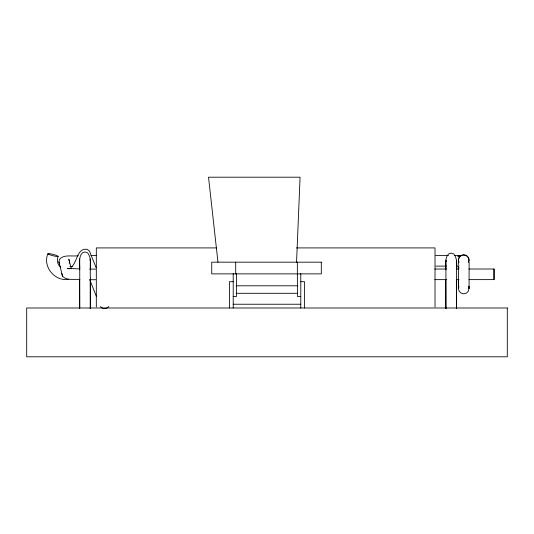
<?xml version="1.0" encoding="UTF-8"?>
<svg xmlns="http://www.w3.org/2000/svg" width="534" height="534" viewBox="0 0 534 534"><rect width="100%" height="100%" fill="white"/><g stroke="black" fill="none" stroke-linecap="round" stroke-linejoin="round"><path stroke-width="0.8" d="M79.599 269.77C80.153 264.163 78.084 257.428 82.356 252.882L85.013 251.941L87.669 252.882C92.863 259.858 89.338 269.483 90.44 277.58L90.44 308.165M90.219 269.77L90.319 258.977L90.039 260.378M458.319 269.536L458.326 266.846M445.783 269.456C446.23 264.317 444.488 258.116 448.54 254.004L451.19 253.063L453.847 254.004C459.046 261.013 455.515 270.671 456.617 278.795L456.617 308.665M456.403 269.456L456.503 260.125M469.026 269.016L494.03 269.009L494.03 279.622L469.026 279.629M494.03 279.622L494.03 269.009M296.557 262.167L300.081 177.201L208.534 177.201L217.965 262.167M47.853 253.757C42.433 266.766 55.002 281.798 68.746 279.309M58.113 256.32C56.497 260.058 57.432 264.731 60.776 267.194M458.96 286.471L458.426 288.48L459.14 291.157L461.082 293.113L463.739 293.827L466.389 293.113L468.338 291.15L469.079 288.113L469.106 262.307M79.906 279.576C74.246 278.688 66.743 281.031 62.498 276.151L58.927 261.847L59.641 259.197C64.207 254.104 72.183 256.727 78.198 255.733M69.193 263.182L69.547 261.86L68.839 259.204L71.262 268.836M71.476 267.033C77.276 262.067 77.023 247.836 87.122 249.305L89.498 251.14L96.08 267.614M460.462 255.459L457.832 256.26L460.922 255.673M69.947 266.586L72.37 266.493M459.44 255.472L454.507 255.486M456.897 266.092L458.572 266.086M90.847 255.606L96.487 255.599M448.507 255.499L435.777 255.506M216.45 247.916L96.32 247.916L96.32 306.963M296.537 247.916L435.023 247.916L435.023 306.963M435.824 266.119L446.384 266.112M434.856 269.029L446.524 269.023M456.523 269.023L459.026 269.023M434.856 279.642L446.524 279.636M456.523 279.636L459.026 279.636M233.211 281.705L229.453 281.705L229.453 307.991M300.796 281.705L304.547 281.705L304.547 307.991M236.128 285.79L297.872 285.79M236.128 293.299L297.872 293.299M233.211 296.41L236.589 296.41L236.589 273.562M300.789 296.41L297.411 296.41L297.338 262.167M233.211 304.233L300.796 304.233M95.646 269.123L89.759 269.096M95.646 279.729L89.759 279.709M79.906 268.962L67.371 268.308L69.347 268.836M89.872 279.97L96.314 296.25M58.927 261.847L59.641 264.504M61.79 273.501L62.498 276.151M468.512 286.471L469.046 288.473L468.986 286.344M446.17 261.533L445.883 260.125L445.997 308.665M79.706 258.977L79.82 308.165M458.486 262.307L458.512 264.657M458.526 267.661L458.426 288.48L458.326 279.616M456.383 279.616L456.383 308.358M445.77 279.616L445.77 308.358M300.789 273.562L300.789 307.991M235.701 262.167L235.701 273.882M233.211 273.562L233.211 307.991M90.206 279.215L90.206 308.665M79.586 279.215L79.586 308.665M108.843 306.416A5.307 5.247 -21.6 0 1 105.332 308.465M104.657 308.518A5.307 5.247 -21.6 0 1 100.432 306.509M458.833 262.194A5.307 5.24 -2.8 0 1 463.746 254.938A5.307 5.24 -2.8 0 1 468.638 262.187M459.06 267.941A5.307 2.196 0.2 0 1 459.02 265.752M458.913 262.388A5.307 5.307 0 0 1 463.552 254.872A5.307 5.307 0 0 1 468.705 262.047M321.308 262.167L211.731 262.167L211.731 273.882L321.308 273.882L321.308 262.167M507.3 307.991L26.7 307.991L26.7 356.799L507.3 356.799L507.3 307.991M48.694 254.311A5.307 0.667 14.7 0 0 57.579 256.534A5.307 0.667 14.7 0 0 52.679 254.271A5.307 0.667 14.7 0 0 48.694 254.311"/></g></svg>
